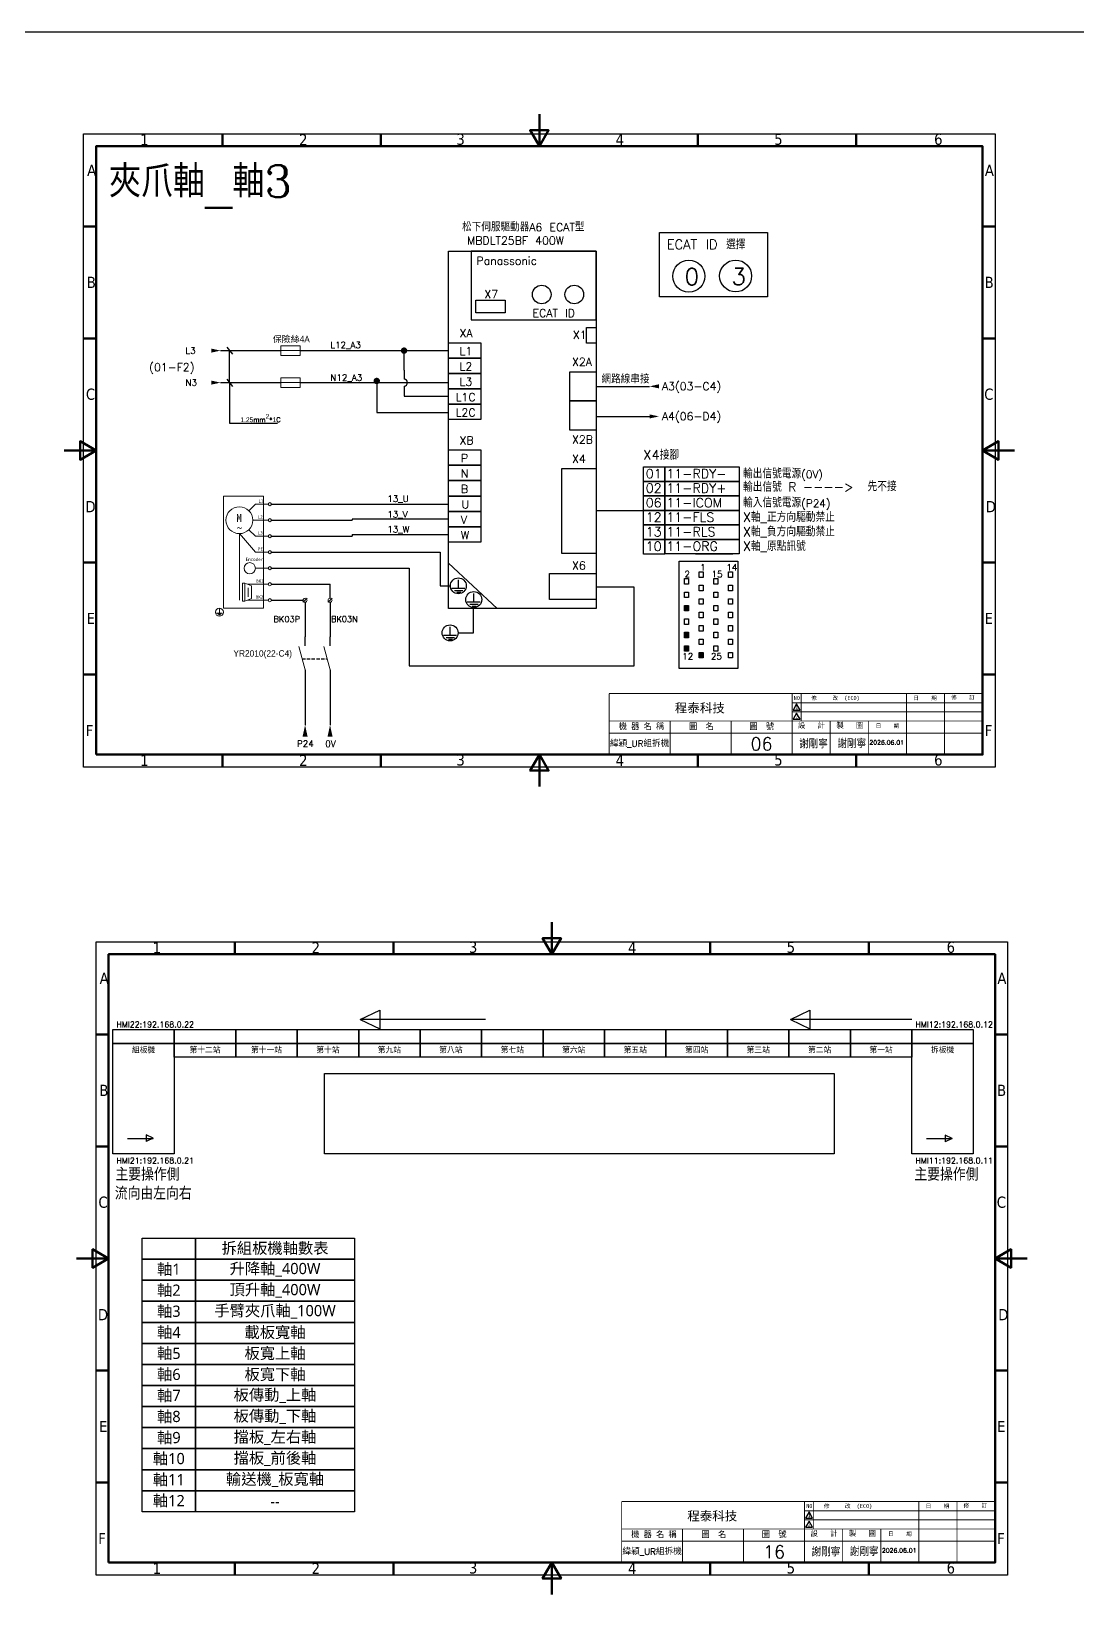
# Model space of a CAD drawing. Header units: millimetres. Extents: x -782 to 3702, y -797 to 1013.
# Drawn here: x 1731.6 to 2058.2, y 285.3 to 781.2 of the extents above; entities that cross this region are included whole.
import ezdxf
from ezdxf.enums import TextEntityAlignment as Align

# ---------------------------------------------------------------- set-up
doc = ezdxf.new("R2010")
doc.units = ezdxf.units.MM
for name, color, linetype in [('5', 7, 'Continuous'), ('MAIN', 7, 'Continuous'), ('TEXT', 7, 'Continuous')]:
    doc.layers.add(name, color=color, linetype=linetype)
doc.layers.add('圖框 (ISO)', color=7, linetype='Continuous', lineweight=70)
doc.styles.add('CHINESE', font='complex.shx', dxfattribs={"bigfont": 'chineset.shx'})
doc.styles.add('RUBONM', font='COMPLEX.shx', dxfattribs={"bigfont": 'chineset.shx'})
doc.styles.add('S', font='simplex.shx', dxfattribs={"bigfont": 'chineset.shx'})
doc.styles.get("Standard").update_dxf_attribs({"font": 'txt.shx', "height": 2, "bigfont": 'chineset.shx'})
doc.styles.add('STYLE1', font='', dxfattribs={"height": 30})
doc.styles.add('符號字型1.0', font='kaiu.ttf', dxfattribs={"height": 1})
doc.styles.add('符號字型2.5', font='kaiu.ttf', dxfattribs={"height": 2.5})
doc.styles.add('註記文字 (ISO)', font='tahoma.ttf')
doc.styles.get('STYLE1').set_extended_font_data('MingLiU')

# ---------------------------------------------------------------- blocks, each defined once
blk = doc.blocks.new('A$C0CEA0B25')
for p, q in [((6.1, 203.9), (290.9, 203.9)), ((6.1, 6.1), (6.1, 203.9)), ((290.9, 203.9), (290.9, 6.1)), ((290.9, 6.1), (6.1, 6.1))]:
    blk.add_line(p, q)
at = {"const_width": 0.286}
for points in [[(170.31, 29.05), (287, 29.05)], [(170.31, 29.05), (170.31, 10)], [(227.47, 29.05), (227.47, 10)], [(227.47, 26.19), (287, 26.19)], [(230.32, 29.05), (230.32, 20.48)], [(263.19, 29.05), (263.19, 10)], [(275.09, 29.05), (275.09, 10)], [(170.31, 20.48), (287, 20.48)], [(189.36, 20.48), (189.36, 10)], [(208.41, 20.48), (208.41, 10)], [(227.47, 23.34), (287, 23.34)], [(239.37, 20.48), (239.37, 10)], [(251.28, 20.48), (251.28, 10)], [(170.31, 16.67), (287, 16.67)], [(170.31, 10), (287, 10)]]:
    blk.add_lwpolyline(points, dxfattribs=at)
at = {"layer": '5'}
for points in [[(229.98, 23.91), (228.9, 25.79), (227.81, 23.91)], [(229.98, 21.05), (228.9, 22.93), (227.81, 21.05)]]:
    blk.add_lwpolyline(points, close=True, dxfattribs=at)
at = {"layer": '圖框 (ISO)'}
for p, q in [((49.5, 200), (49.5, 203.9)), ((99, 200), (99, 203.9)), ((198, 200), (198, 203.9)), ((247.5, 200), (247.5, 203.9)), ((10, 175), (6.1, 175)), ((287, 175), (290.9, 175)), ((10, 140), (6.1, 140)), ((287, 140), (290.9, 140)), ((10, 70), (6.1, 70)), ((287, 70), (290.9, 70)), ((10, 35), (6.1, 35)), ((287, 35), (290.9, 35)), ((49.5, 10), (49.5, 6.1)), ((49.5, 6.1), (49.5, 10)), ((99, 10), (99, 6.1)), ((198, 10), (198, 6.1)), ((247.5, 10), (247.5, 6.1))]:
    blk.add_line(p, q, dxfattribs=at)
at = {"layer": '圖框 (ISO)', "flags": 128}
for points in [[(148.5, 210), (148.5, 200), (145.61, 205), (151.39, 205), (148.5, 200)], [(10, 10), (10, 200), (287, 200), (287, 10), (10, 10)], [(0, 105), (10, 105), (5, 107.89), (5, 102.11), (10, 105)], [(297, 105), (287, 105), (292, 107.89), (292, 102.11), (287, 105)], [(148.5, 0), (148.5, 10), (145.61, 5), (151.39, 5), (148.5, 10)]]:
    blk.add_lwpolyline(points, dxfattribs=at)
at = {"layer": '5'}
for s, height, style, p in [('NO', 1.238, 'STYLE1', (227.98, 27.05)), ('1', 1.14, 'STYLE1', (228.5, 24.17)), ('修     改  (ECO)', 1.2383, 'STYLE1', (233.51, 27.05)), ('日    期', 1.238, 'STYLE1', (265.33, 27.05)), ('修    訂', 1.238, 'STYLE1', (277.17, 27.21)), ('2', 1.14, 'STYLE1', (228.5, 21.31)), ('設   計', 1.705, 'RUBONM', (229.32, 18.12)), ('製   圖', 1.705, 'RUBONM', (241.32, 18.12)), ('機 器 名 稱', 1.905, 'RUBONM', (173.3, 17.71)), ('圖  名', 1.905, 'RUBONM', (195.24, 17.71)), ('圖  號', 1.905, 'RUBONM', (214.09, 17.71)), ('日    期', 1.238, 'STYLE1', (253.59, 18.36))]:
    blk.add_text(s, height=height, dxfattribs=dict(at, style=style)).set_placement(p)
at = {"layer": 'TEXT', "style": 'STYLE1'}
blk.add_text('程泰科技', height=2.858, dxfattribs=at).set_placement((190.84, 23.14))
at = {"layer": '圖框 (ISO)', "char_height": 3.5, "attachment_point": 7, "style": '註記文字 (ISO)'}
for s, insert in [('1', (23.78, 200.33)), ('2', (73.44, 200.33)), ('3', (122.6, 200.4)), ('4', (172.33, 200.33)), ('5', (221.88, 200.4)), ('6', (271.85, 200.4)), ('A', (7.21, 190.75)), ('A', (287.71, 190.75)), ('B', (7.11, 155.75)), ('B', (287.62, 155.75)), ('C', (6.83, 120.75)), ('C', (287.5, 120.75)), ('D', (6.67, 85.69)), ('D', (287.97, 85.69)), ('E', (7.04, 50.75)), ('E', (287.62, 50.75)), ('F', (6.77, 15.75)), ('F', (287.64, 15.75)), ('1', (23.78, 6.43)), ('2', (73.44, 6.43)), ('3', (122.6, 6.5)), ('4', (172.33, 6.43)), ('5', (221.88, 6.5)), ('6', (271.85, 6.5))]:
    blk.add_mtext(s, dxfattribs=dict(at, insert=insert))
blk = doc.blocks.new('圖框1')
blk.add_blockref('A$C0CEA0B25', (0, 0))
at = {"color": 7, "ltscale": 2, "insert": (179.84, 13.33), "char_height": 2, "attachment_point": 5}
blk.add_mtext_dynamic_manual_height_columns('緯穎_UR組拆機', width=19.0512, gutter_width=10, heights=[0], dxfattribs=at)
at = {"ltscale": 2, "attachment_point": 1}
for s, insert, char_height in [('謝剛寧', (229.64, 14.49), 2.5), ('謝剛寧', (241.61, 14.58), 2.5), ('2026.06.01', (251.63, 14.49), 1.4)]:
    blk.add_mtext(s, dxfattribs=dict(at, insert=insert, char_height=char_height))
blk = doc.blocks.new('箭號')
at = {"layer": 'MAIN'}
blk.add_lwpolyline([(0, 0, 2, 0, 0), (0, -4.55, 0, 0, 0)], format="xyseb", dxfattribs=at)
blk = doc.blocks.new('松下-A6B')
for p, q in [((-920.47, 42823.3), (-905.32, 42809.07)), ((-917.45, 42818.03), (-917.45, 42815.43)), ((-919.51, 42815.43), (-915.38, 42815.43)), ((-918.66, 42814.75), (-916, 42814.75)), ((-917.92, 42814.16), (-916.68, 42814.16)), ((-912.64, 42813.73), (-912.64, 42811.14)), ((-914.71, 42811.14), (-910.57, 42811.14)), ((-913.85, 42810.46), (-911.19, 42810.46)), ((-913.11, 42809.87), (-911.87, 42809.87))]:
    blk.add_line(p, q)
for points in [[(-920.47, 42920.67), (-874.37, 42920.67), (-874.37, 42809.07), (-920.47, 42809.07)], [(-874.37, 42920.67), (-913.41, 42920.67), (-913.41, 42899.31), (-874.37, 42899.31)], [(-911.92, 42905.36), (-902.78, 42905.36), (-902.78, 42901.47), (-911.92, 42901.47)], [(-877.39, 42896.88), (-874.37, 42896.88), (-874.37, 42891.93), (-877.39, 42891.93)], [(-920.47, 42892.12), (-910.4, 42892.12), (-910.4, 42887.31), (-920.47, 42887.31)], [(-920.47, 42887.31), (-910.4, 42887.31), (-910.4, 42882.51), (-920.47, 42882.51)], [(-920.47, 42882.51), (-910.4, 42882.51), (-910.4, 42877.7), (-920.47, 42877.7)], [(-882.6, 42882.97), (-874.37, 42882.97), (-874.37, 42873.91), (-882.6, 42873.91)], [(-920.47, 42877.7), (-910.4, 42877.7), (-910.4, 42872.9), (-920.47, 42872.9)], [(-920.47, 42872.9), (-910.4, 42872.9), (-910.4, 42868.09), (-920.47, 42868.09)], [(-882.6, 42873.91), (-874.37, 42873.91), (-874.37, 42864.84), (-882.6, 42864.84)], [(-920.47, 42858.64), (-910.4, 42858.64), (-910.4, 42853.84), (-920.47, 42853.84)], [(-920.47, 42853.84), (-910.4, 42853.84), (-910.4, 42849.03), (-920.47, 42849.03)], [(-885.09, 42852.78), (-874.37, 42852.78), (-874.37, 42826.25), (-885.09, 42826.25)], [(-920.47, 42849.03), (-910.4, 42849.03), (-910.4, 42844.22), (-920.47, 42844.22)], [(-920.47, 42844.22), (-910.4, 42844.22), (-910.4, 42839.42), (-920.47, 42839.42)], [(-920.47, 42839.42), (-910.4, 42839.42), (-910.4, 42834.61), (-920.47, 42834.61)], [(-920.47, 42834.61), (-910.4, 42834.61), (-910.4, 42829.81), (-920.47, 42829.81)], [(-888.91, 42820.03), (-874.37, 42820.03), (-874.37, 42811.94), (-888.91, 42811.94)]]:
    blk.add_lwpolyline(points, close=True)
for centre, radius in [((-891.36, 42907.17), 2.91), ((-881.19, 42907.17), 2.91), ((-917.42, 42816.17), 2.49), ((-912.61, 42811.87), 2.49)]:
    blk.add_circle(centre, radius)
at = {"char_height": 2.5, "attachment_point": 1}
for s, width, insert in [('Panassonic', 20.3726, (-911.75, 42918.98)), ('X7', 2.4478, (-909.27, 42908.52)), ('ECAT ID', 17.9153, (-894.23, 42902.61)), ('XA', 2.4478, (-917.05, 42896.34)), ('X1', 2.4478, (-881.62, 42895.79)), ('L1', 2.4478, (-917.05, 42890.77)), ('X2A', 2.4478, (-881.9, 42887.36)), ('L2', 2.4478, (-917.05, 42885.96)), ('L3', 2.4478, (-917.05, 42881.16)), ('L1C', 2.4478, (-918.26, 42876.35)), ('L2C', 2.4478, (-918.26, 42871.55)), ('XB', 2.4478, (-917.05, 42862.86)), ('X2B', 2.4478, (-881.9, 42863.11)), ('P', 2.4478, (-916.63, 42857.29)), ('X4', 2.4478, (-881.9, 42857.1)), ('N', 2.4478, (-916.63, 42852.49)), ('B', 2.4478, (-916.63, 42847.68)), ('U', 2.4478, (-916.4, 42842.87)), ('V', 2.4478, (-916.62, 42838.07)), ('W', 2.4478, (-916.62, 42833.26)), ('X6', 2.4478, (-881.9, 42823.76))]:
    blk.add_mtext_dynamic_manual_height_columns(s, width=width, gutter_width=12.5, heights=[0], dxfattribs=dict(at, insert=insert))
blk = doc.blocks.new('連接點')
at = {"const_width": 1}
blk.add_lwpolyline([(0, 0.5, -1), (0, -0.5, -1)], format="xyb", close=True, dxfattribs=at)
blk = doc.blocks.new('12')
at = {"color": 0, "linetype": 'ByBlock', "lineweight": 13}
for p, q in [((2.96, 2.5), (15.46, 2.5)), ((2.96, -32.5), (2.96, 2.5)), ((12.96, 0), (10.93, -2.04)), ((15.46, 0), (12.96, 0)), ((15.46, 2.5), (15.46, -32.5)), ((16.96, 0), (15.63, 0)), ((12.96, -15), (7.96, -9.2)), ((7.96, -9.2), (7.96, -30)), ((12.96, -10), (10.94, -7.97)), ((15.46, -5), (12.16, -5)), ((16.96, -5), (15.63, -5)), ((15.46, -10), (12.96, -10)), ((16.96, -10), (15.63, -10)), ((15.46, -15), (12.96, -15)), ((12.96, -15), (12.96, -15)), ((16.96, -15), (15.63, -15)), ((8.97, -30.3), (8.97, -24.7)), ((8.97, -24.7), (9.67, -24.7)), ((9.67, -24.7), (11.73, -25.49)), ((9.67, -30.3), (9.67, -24.7)), ((15.46, -20), (12.96, -20)), ((16.96, -20), (15.63, -20)), ((11.73, -29.51), (9.67, -30.3)), ((15.46, -25), (10.46, -25)), ((10.72, -28.9), (10.72, -26.1)), ((11.73, -25.49), (11.73, -29.51)), ((16.96, -25), (15.63, -25)), ((2.59, -34), (0.84, -34)), ((2.3, -34.29), (1.13, -34.29)), ((2, -34.58), (1.42, -34.58)), ((1.71, -32.5), (1.71, -34)), ((15.46, -32.5), (2.96, -32.5)), ((9.67, -30.3), (8.97, -30.3)), ((15.46, -30), (10.46, -30)), ((16.96, -30), (15.63, -30))]:
    blk.add_line(p, q, dxfattribs=at)
for centre, radius in [((17.46, 0), 0.5), ((7.96, -5), 4.2), ((17.46, -5), 0.5), ((17.46, -10), 0.5), ((17.46, -15), 0.5), ((11.21, -20), 1.75), ((17.46, -20), 0.5), ((17.46, -25), 0.5), ((17.46, -30), 0.5), ((1.71, -33.75), 1.25)]:
    blk.add_circle(centre, radius, dxfattribs=at)
at = {"color": 0, "linetype": 'ByBlock', "lineweight": 13, "style": '符號字型1.0'}
for s, p in [('L1', (13.89, 0.52)), ('L2', (13.69, -4.48)), ('L3', (13.69, -9.48)), ('PE', (13.74, -14.48)), ('Encoder', (9.9, -17.75)), ('BK1', (13.19, -24.49)), ('BK2', (13.08, -29.49))]:
    blk.add_text(s, height=1, dxfattribs=at).set_placement(p)
at = {"color": 0, "linetype": 'ByBlock', "lineweight": 13, "style": '符號字型2.5'}
for s, p in [('M', (7.88, -4.33)), ('~', (8, -7.44))]:
    blk.add_text(s, height=2.5, dxfattribs=at).set_placement(p, align=Align.MIDDLE)
blk = doc.blocks.new('A$C2EAA752C')
at = {"color": 0, "linetype": 'ByBlock'}
for p, q in [((2.81, 0), (0, 0)), ((10.31, 0), (12.5, 0))]:
    blk.add_line(p, q, dxfattribs=at)
at = {"color": 0, "linetype": 'ByBlock', "lineweight": 13}
blk.add_line((10.31, 0), (2.97, -1.98), dxfattribs=at)
blk = doc.blocks.new('A$C740F5293')
at = {"color": 0, "linetype": 'ByBlock', "lineweight": 13}
for q in [(-0.66, -0.66), (0.66, 0.66)]:
    blk.add_line((0, 0), q, dxfattribs=at)
blk.add_circle((0, 0), 0.625, dxfattribs=at)
blk = doc.blocks.new('A$C52DF4044')
at = {"color": 0, "linetype": 'ByBlock'}
for p, q in [((0, 0), (3.25, 0)), ((9.25, 0), (12.5, 0))]:
    blk.add_line(p, q, dxfattribs=at)
at = {"color": 0, "linetype": 'ByBlock', "lineweight": 13}
for p, q in [((3.25, 1.5), (3.25, -1.5)), ((9.25, 1.5), (3.25, 1.5)), ((9.25, 0), (3.25, 0)), ((9.25, -1.5), (9.25, 1.5)), ((3.25, -1.5), (9.25, -1.5))]:
    blk.add_line(p, q, dxfattribs=at)

msp = doc.modelspace()

# ---------------------------------------------------------------- hatches: boundary and pattern name
for points in [[(1935.49, 602.01), (1936.72, 602.01), (1936.72, 600.28), (1935.49, 600.28)], [(1936.72, 593.63), (1935.49, 593.63), (1935.49, 591.89), (1936.72, 591.89)]]:
    msp.add_hatch(color=256).paths.add_polyline_path(points)
h = msp.add_hatch(color=256)
h.paths.add_polyline_path([(1935.49, 589.44), (1936.72, 589.44), (1936.72, 587.7), (1935.49, 587.7)])
h.paths.add_polyline_path([(1940.07, 587.34), (1941.3, 587.34), (1941.3, 585.6), (1940.07, 585.6)])

# ---------------------------------------------------------------- linework, layer by layer
for p, q in [((1790.53, 681.62), (1806.13, 681.62)), ((1792.46, 682.72), (1794.24, 680.46)), ((1793.33, 671.62), (1793.33, 681.62)), ((1818.63, 681.62), (1861.79, 681.62)), ((1847.89, 675.54), (1847.89, 681.62)), ((1847.89, 675.54), (1847.89, 672.69)), ((1790.53, 671.62), (1806.13, 671.62)), ((1792.46, 672.72), (1794.24, 670.46)), ((1793.35, 671.59), (1793.35, 658.98)), ((1818.63, 671.62), (1861.79, 671.62)), ((1839.35, 672.14), (1839.35, 662.28)), ((1847.89, 670.54), (1847.89, 667.42)), ((1907.89, 670.46), (1924.59, 670.46)), ((1847.89, 667.42), (1861.79, 667.42)), ((1839.35, 662.26), (1861.79, 662.26)), ((1907.89, 661.06), (1924.59, 661.06)), ((1793.35, 658.98), (1808.29, 658.98)), ((1806.44, 633.65), (1861.79, 633.65)), ((1907.89, 631.69), (1922.7, 631.69)), ((1938.94, 631.69), (1950.58, 631.69)), ((1831.72, 624.13), (1861.79, 624.13)), ((1859.19, 618.65), (1859.19, 608.14)), ((1938.94, 618.09), (1950.58, 618.09)), ((1849.47, 613.65), (1849.47, 583.11)), ((1859.19, 608.14), (1862.35, 608.14)), ((1919.83, 607.69), (1907.89, 607.69)), ((1919.83, 583.11), (1919.83, 607.69)), ((1816.96, 603.02), (1816.96, 592.21)), ((1824.76, 603.02), (1824.76, 592.21)), ((1869.62, 593.45), (1869.62, 601.35)), ((1862.23, 595.31), (1862.23, 592.72)), ((1860.16, 592.72), (1864.3, 592.72)), ((1861.02, 592.04), (1863.68, 592.04)), ((1861.76, 591.45), (1863, 591.45)), ((1864.74, 593.45), (1869.62, 593.45)), ((1849.47, 583.11), (1919.83, 583.11))]:
    msp.add_line(p, q)
at = {"color": 7, "ltscale": 2}
for p, q in [((1806.44, 628.65), (1831.72, 628.65)), ((1861.79, 628.99), (1831.72, 628.99)), ((1831.72, 628.99), (1831.72, 628.65)), ((1806.44, 623.65), (1831.72, 623.65)), ((1831.72, 624.13), (1831.72, 623.65)), ((1806.44, 618.65), (1859.19, 618.65)), ((1806.44, 613.65), (1849.47, 613.65)), ((1806.44, 608.65), (1824.76, 608.65)), ((1824.76, 604.27), (1824.76, 608.65)), ((1806.44, 603.65), (1816.34, 603.65)), ((1816.96, 579.71), (1816.96, 564.63)), ((1824.76, 579.71), (1824.76, 564.63)), ((1834.21, 472.65), (1840.3, 475.54)), ((1873.32, 472.65), (1834.21, 472.65)), ((1834.21, 472.65), (1840.3, 469.76)), ((1840.3, 475.54), (1840.3, 472.65)), ((1840.3, 472.65), (1840.3, 469.76)), ((1968.63, 472.65), (1974.71, 475.54)), ((2006.52, 472.65), (1968.63, 472.65)), ((1968.63, 472.65), (1974.71, 469.76)), ((1974.71, 475.54), (1974.71, 472.65)), ((1974.71, 472.65), (1974.71, 469.76)), ((1769.47, 435.62), (1767.31, 436.65)), ((1767.31, 436.65), (1767.31, 435.62)), ((2019.14, 435.47), (2016.99, 436.51)), ((2016.99, 436.51), (2016.99, 435.47)), ((1761.49, 435.47), (1769.51, 435.47)), ((1767.31, 435.62), (1767.31, 434.59)), ((1769.47, 435.62), (1767.31, 434.59)), ((2011.12, 435.47), (2019.14, 435.47)), ((2016.99, 435.47), (2016.99, 434.44)), ((2019.14, 435.47), (2016.99, 434.44))]:
    msp.add_line(p, q, dxfattribs=at)
at = {"ltscale": 2}
for p, q in [((1816.02, 585.38), (1817.06, 585.38)), ((1817.52, 585.38), (1818.56, 585.38)), ((1819.01, 585.38), (1820.05, 585.38)), ((1820.5, 585.38), (1821.54, 585.38)), ((1821.99, 585.38), (1823.03, 585.38)), ((1823.49, 585.38), (1823.82, 585.38))]:
    msp.add_line(p, q, dxfattribs=at)
msp.add_lwpolyline([(32.39, 781.23), (3435.22, 781.23), (3435.22, 9.94), (32.39, 9.94)], close=True, dxfattribs=at)
for points in [[(1927.72, 718.5), (1961.47, 718.5), (1961.47, 698.38), (1927.72, 698.38)], [(1922.7, 645.29), (1929.37, 645.29), (1929.37, 640.76), (1922.7, 640.76)], [(1929.37, 645.29), (1952.59, 645.29), (1952.59, 640.76), (1929.37, 640.76)], [(1922.7, 640.76), (1929.37, 640.76), (1929.37, 636.22), (1922.7, 636.22)], [(1929.37, 640.76), (1952.59, 640.76), (1952.59, 636.22), (1929.37, 636.22)], [(1922.7, 636.22), (1929.37, 636.22), (1929.37, 631.69), (1922.7, 631.69)], [(1929.37, 636.22), (1952.59, 636.22), (1952.59, 631.69), (1929.37, 631.69)], [(1922.7, 631.69), (1929.37, 631.69), (1929.37, 627.15), (1922.7, 627.15)], [(1929.37, 631.69), (1952.59, 631.69), (1952.59, 627.16), (1929.37, 627.16)], [(1922.7, 627.15), (1929.37, 627.15), (1929.37, 622.62), (1922.7, 622.62)], [(1929.37, 627.16), (1952.59, 627.16), (1952.59, 622.62), (1929.37, 622.62)], [(1922.7, 622.62), (1929.37, 622.62), (1929.37, 618.08), (1922.7, 618.08)], [(1929.37, 622.62), (1952.59, 622.62), (1952.59, 618.09), (1929.37, 618.09)], [(1933.81, 615.82), (1952.14, 615.82), (1952.14, 582.28), (1933.81, 582.28)], [(1935.49, 610.4), (1936.72, 610.4), (1936.72, 608.66), (1935.49, 608.66)], [(1940.07, 612.49), (1941.3, 612.49), (1941.3, 610.76), (1940.07, 610.76)], [(1944.65, 610.4), (1945.89, 610.4), (1945.89, 608.66), (1944.65, 608.66)], [(1949.23, 612.49), (1950.47, 612.49), (1950.47, 610.76), (1949.23, 610.76)], [(1935.49, 606.21), (1936.72, 606.21), (1936.72, 604.47), (1935.49, 604.47)], [(1940.07, 608.3), (1941.3, 608.3), (1941.3, 606.56), (1940.07, 606.56)], [(1944.65, 606.21), (1945.89, 606.21), (1945.89, 604.47), (1944.65, 604.47)], [(1949.23, 608.3), (1950.47, 608.3), (1950.47, 606.56), (1949.23, 606.56)], [(1935.49, 602.01), (1936.72, 602.01), (1936.72, 600.28), (1935.49, 600.28)], [(1940.07, 604.11), (1941.3, 604.11), (1941.3, 602.37), (1940.07, 602.37)], [(1944.65, 602.01), (1945.89, 602.01), (1945.89, 600.28), (1944.65, 600.28)], [(1949.23, 604.11), (1950.47, 604.11), (1950.47, 602.37), (1949.23, 602.37)], [(1935.49, 597.82), (1936.72, 597.82), (1936.72, 596.08), (1935.49, 596.08)], [(1940.07, 599.92), (1941.3, 599.92), (1941.3, 598.18), (1940.07, 598.18)], [(1940.07, 595.73), (1941.3, 595.73), (1941.3, 593.99), (1940.07, 593.99)], [(1944.65, 597.82), (1945.89, 597.82), (1945.89, 596.08), (1944.65, 596.08)], [(1949.23, 599.92), (1950.47, 599.92), (1950.47, 598.18), (1949.23, 598.18)], [(1949.23, 595.73), (1950.47, 595.73), (1950.47, 593.99), (1949.23, 593.99)], [(1935.49, 593.63), (1936.72, 593.63), (1936.72, 591.89), (1935.49, 591.89)], [(1940.07, 591.53), (1941.3, 591.53), (1941.3, 589.8), (1940.07, 589.8)], [(1944.65, 593.63), (1945.89, 593.63), (1945.89, 591.89), (1944.65, 591.89)], [(1949.23, 591.53), (1950.47, 591.53), (1950.47, 589.8), (1949.23, 589.8)], [(1935.49, 589.44), (1936.72, 589.44), (1936.72, 587.7), (1935.49, 587.7)], [(1940.07, 587.34), (1941.3, 587.34), (1941.3, 585.6), (1940.07, 585.6)], [(1944.65, 589.44), (1945.89, 589.44), (1945.89, 587.7), (1944.65, 587.7)], [(1949.23, 587.34), (1950.47, 587.34), (1950.47, 585.6), (1949.23, 585.6)]]:
    msp.add_lwpolyline(points, close=True)
at = {"color": 7, "ltscale": 2}
for points in [[(1756.89, 469.52), (1776.1, 469.52), (1776.1, 465.21), (1756.89, 465.21)], [(1776.1, 469.52), (1795.3, 469.52), (1795.3, 465.21), (1776.1, 465.21)], [(1795.3, 469.52), (1814.5, 469.52), (1814.5, 465.21), (1795.3, 465.21)], [(1814.5, 469.52), (1833.7, 469.52), (1833.7, 465.21), (1814.5, 465.21)], [(1833.7, 469.52), (1852.91, 469.52), (1852.91, 465.21), (1833.7, 465.21)], [(1852.91, 469.52), (1872.11, 469.52), (1872.11, 465.21), (1852.91, 465.21)], [(1872.11, 469.52), (1891.31, 469.52), (1891.31, 465.21), (1872.11, 465.21)], [(1891.31, 469.52), (1910.51, 469.52), (1910.51, 465.21), (1891.31, 465.21)], [(1910.51, 469.52), (1929.71, 469.52), (1929.71, 465.21), (1910.51, 465.21)], [(1929.71, 469.52), (1948.92, 469.52), (1948.92, 465.21), (1929.71, 465.21)], [(1948.92, 469.52), (1968.12, 469.52), (1968.12, 465.21), (1948.92, 465.21)], [(1968.12, 469.52), (1987.32, 469.52), (1987.32, 465.21), (1968.12, 465.21)], [(1987.32, 469.52), (2006.52, 469.52), (2006.52, 465.21), (1987.32, 465.21)], [(2006.52, 469.52), (2025.73, 469.52), (2025.73, 465.21), (2006.52, 465.21)], [(1756.89, 465.21), (1776.1, 465.21), (1776.1, 430.72), (1756.89, 430.72)], [(1776.1, 465.21), (1795.3, 465.21), (1795.3, 460.9), (1776.1, 460.9)], [(1795.3, 465.21), (1814.5, 465.21), (1814.5, 460.9), (1795.3, 460.9)], [(1814.5, 465.21), (1833.7, 465.21), (1833.7, 460.9), (1814.5, 460.9)], [(1833.7, 465.21), (1852.91, 465.21), (1852.91, 460.9), (1833.7, 460.9)], [(1852.91, 465.21), (1872.11, 465.21), (1872.11, 460.9), (1852.91, 460.9)], [(1872.11, 465.21), (1891.31, 465.21), (1891.31, 460.9), (1872.11, 460.9)], [(1891.31, 465.21), (1910.51, 465.21), (1910.51, 460.9), (1891.31, 460.9)], [(1910.51, 465.21), (1929.71, 465.21), (1929.71, 460.9), (1910.51, 460.9)], [(1929.71, 465.21), (1948.92, 465.21), (1948.92, 460.9), (1929.71, 460.9)], [(1948.92, 465.21), (1968.12, 465.21), (1968.12, 460.9), (1948.92, 460.9)], [(1968.12, 465.21), (1987.32, 465.21), (1987.32, 460.9), (1968.12, 460.9)], [(1987.32, 465.21), (2006.52, 465.21), (2006.52, 460.9), (1987.32, 460.9)], [(2006.52, 465.21), (2025.73, 465.21), (2025.73, 430.72), (2006.52, 430.72)], [(1823, 455.76), (1982.3, 455.76), (1982.3, 430.72), (1823, 430.72)], [(1782.76, 397.79), (1766.03, 397.79), (1766.03, 404.36), (1782.76, 404.36)], [(1782.76, 404.36), (1832.39, 404.36), (1832.39, 397.79), (1782.76, 397.79)], [(1782.76, 391.21), (1766.03, 391.21), (1766.03, 397.79), (1782.76, 397.79)], [(1782.76, 397.79), (1832.39, 397.79), (1832.39, 391.21), (1782.76, 391.21)], [(1782.76, 384.63), (1766.03, 384.63), (1766.03, 391.21), (1782.76, 391.21)], [(1782.76, 391.21), (1832.39, 391.21), (1832.39, 384.63), (1782.76, 384.63)], [(1782.76, 378.06), (1766.03, 378.06), (1766.03, 384.63), (1782.76, 384.63)], [(1782.76, 384.63), (1832.39, 384.63), (1832.39, 378.06), (1782.76, 378.06)], [(1782.76, 371.48), (1766.03, 371.48), (1766.03, 378.06), (1782.76, 378.06)], [(1782.76, 378.06), (1832.39, 378.06), (1832.39, 371.48), (1782.76, 371.48)], [(1782.76, 364.91), (1766.03, 364.91), (1766.03, 371.48), (1782.76, 371.48)], [(1782.76, 371.48), (1832.39, 371.48), (1832.39, 364.91), (1782.76, 364.91)], [(1782.76, 358.33), (1766.03, 358.33), (1766.03, 364.91), (1782.76, 364.91)], [(1782.76, 364.91), (1832.39, 364.91), (1832.39, 358.33), (1782.76, 358.33)], [(1782.76, 351.76), (1766.03, 351.76), (1766.03, 358.33), (1782.76, 358.33)], [(1782.76, 358.33), (1832.39, 358.33), (1832.39, 351.76), (1782.76, 351.76)], [(1782.76, 345.18), (1766.03, 345.18), (1766.03, 351.76), (1782.76, 351.76)], [(1782.76, 351.76), (1832.39, 351.76), (1832.39, 345.18), (1782.76, 345.18)], [(1782.76, 338.61), (1766.03, 338.61), (1766.03, 345.18), (1782.76, 345.18)], [(1782.76, 345.18), (1832.39, 345.18), (1832.39, 338.61), (1782.76, 338.61)], [(1782.76, 332.03), (1766.03, 332.03), (1766.03, 338.61), (1782.76, 338.61)], [(1782.76, 338.61), (1832.39, 338.61), (1832.39, 332.03), (1782.76, 332.03)], [(1782.76, 325.45), (1766.03, 325.45), (1766.03, 332.03), (1782.76, 332.03)], [(1782.76, 332.03), (1832.39, 332.03), (1832.39, 325.45), (1782.76, 325.45)], [(1782.76, 318.88), (1766.03, 318.88), (1766.03, 325.45), (1782.76, 325.45)], [(1782.76, 325.45), (1832.39, 325.45), (1832.39, 318.88), (1782.76, 318.88)]]:
    msp.add_lwpolyline(points, close=True, dxfattribs=at)
for centre, radius in [((1936.86, 704.88), 4.99), ((1951.48, 704.93), 4.99), ((1862.26, 593.45), 2.49)]:
    msp.add_circle(centre, radius)
msp.add_arc((1847.85, 671.62), 1.08, 272.07, 87.93)

# ---------------------------------------------------------------- block references
for name, p in [('圖框1', (1741.65, 545.44)), ('12', (1788.48, 633.65)), ('圖框1', (1745.55, 293.03))]:
    msp.add_blockref(name, p, dxfattribs=at)
for name, p in [('松下-A6B', (2782.26, -42208.03)), ('A$C52DF4044', (1806.13, 681.62)), ('連接點', (1847.89, 681.62)), ('A$C52DF4044', (1806.13, 671.62)), ('連接點', (1839.35, 672.14)), ('A$C740F5293', (1816.96, 603.65)), ('A$C740F5293', (1824.76, 603.65))]:
    msp.add_blockref(name, p)
at = {"rotation": 270}
for p in [(1816.96, 592.21), (1824.76, 592.21)]:
    msp.add_blockref('A$C2EAA752C', p, dxfattribs=at)
at = {"layer": 'MAIN'}
for p, xscale, yscale, zscale, rotation in [((1787.62, 681.62), 0.6399999999994179, 0.6399999999994179, 0.6399999999994179, 90), ((1787.62, 671.62), 0.6399999999994179, 0.6399999999994179, 0.6399999999994179, 90), ((1927.5, 670.46), 0.6399999999994179, 0.6399999999994179, 0.6399999999994179, 270), ((1924.59, 661.06), 0.6399999999994179, 0.6399999999994179, 0.6399999999994179, 90), ((1816.96, 560.99), -0.7999999999997272, 0.7999999999999545, 0.8, 180), ((1824.76, 560.99), -0.7999999999997272, 0.7999999999999545, 0.8, 180)]:
    msp.add_blockref('箭號', p, dxfattribs=dict(at, xscale=xscale, yscale=yscale, zscale=zscale, rotation=rotation))

# ---------------------------------------------------------------- texts
at = {"style": 'CHINESE'}
for s, p in [('BK03P', (1807.11, 596.8)), ('BK03N', (1825.06, 596.83))]:
    msp.add_text(s, height=1.875, dxfattribs=at).set_placement(p)
at = {"attachment_point": 1}
for s, insert, char_height, width, style in [('夾爪軸_軸3', (1755.68, 739.51), 10, 76.5668, 'CHINESE'), ('輸出信號電源{\\H0.83136x;(0V)}', (1953.79, 644.63), 2.8868, 29.7084, 'S'), ('01', (1923.4, 644.63), 2.887, 4.4059, 'CHINESE'), ('02', (1923.4, 640.1), 2.887, 4.4059, 'CHINESE'), ('11-RDY-', (1929.84, 644.62), 2.887, 4.4059, 'CHINESE'), ('11-RDY+', (1929.84, 640.09), 2.887, 4.4059, 'CHINESE'), ('輸出信號 R ---->', (1953.79, 640.46), 2.8868, 48.4701, 'S'), ('先不接', (1992.68, 640.61), 2.887, 48.4701, 'S'), ('06', (1923.4, 635.56), 2.887, 4.4059, 'CHINESE'), ('11-ICOM', (1929.84, 635.55), 2.887, 4.4059, 'CHINESE'), ('輸入信號電源{\\H0.83136x;(P24)}', (1953.79, 635.56), 2.8868, 29.7084, 'S'), ('12', (1923.4, 631.03), 2.887, 4.4059, 'CHINESE'), ('11-FLS', (1929.84, 631.03), 2.887, 4.4059, 'CHINESE'), ('X軸_正方向驅動禁止', (1953.79, 631.03), 2.887, 31.669, 'CHINESE'), ('13', (1923.4, 626.49), 2.887, 4.4059, 'CHINESE'), ('11-RLS', (1929.84, 626.49), 2.887, 4.4059, 'CHINESE'), ('X軸_負方向驅動禁止', (1953.79, 626.49), 2.887, 31.669, 'CHINESE'), ('10', (1923.4, 621.96), 2.887, 4.4059, 'CHINESE'), ('11-ORG', (1929.84, 621.96), 2.887, 4.4059, 'CHINESE'), ('X軸_原點訊號', (1953.79, 621.96), 2.887, 28.5691, 'CHINESE')]:
    msp.add_mtext(s, dxfattribs=dict(at, insert=insert, char_height=char_height, width=width, style=style))
for s, width, insert, char_height in [('\\pi0.85638;松下伺服驅動器A6 ECAT型\\P\\pi2.3928;MBDLT25BF 400W', 38.9523, (1865.16, 721.42), 2.5), ('ECAT ID 選擇', 33.1202, (1929.94, 716.28), 3), ('0', 5.265, (1935.56, 707.36), 5.26), ('3', 5.265, (1950.18, 707.42), 5.26), ('網路線串接', 17.6531, (1909.57, 673.9), 2.5), ('A3(03-C4)', 19.7295, (1928.45, 671.75), 2.5), ('A4(06-D4)', 22.9499, (1928.45, 662.35), 2.5), ('X4接腳', 18.0291, (1922.64, 650.57), 3), ('2', 1.164, (1935.51, 612.8), 2), ('1', 1.164, (1940.37, 614.9), 2), ('15', 1.164, (1943.95, 612.8), 2), ('14', 1.164, (1948.58, 614.9), 2), ('12', 1.164, (1934.81, 587.13), 2), ('25', 1.164, (1943.76, 587.13), 2)]:
    msp.add_mtext_dynamic_manual_height_columns(s, width=width, gutter_width=12.5, heights=[0], dxfattribs=dict(at, insert=insert, char_height=char_height))
at = {"color": 7, "ltscale": 2}
for s, insert, char_height, width, attachment_point in [('{\\fMicrosoft JhengHei|b0|i0|c136|p34;保險絲4A}', (1806.86, 686.23), 2, 11.5142, 1), ('06', (1959.59, 558.77), 4, 19.0512, 5), ('HMI22:192.168.0.22', (1758.02, 472.02), 1.8, 5.812, 1), ('HMI12:192.168.0.12', (2007.65, 472.02), 1.8, 5.812, 1), ('組板機', (1766.5, 463.05), 1.8, 19.2023, 5), ('第十二站', (1785.7, 463.05), 1.8, 19.2023, 5), ('第十一站', (1804.9, 463.05), 1.8, 19.2023, 5), ('第十站', (1824.1, 463.05), 1.8, 19.2023, 5), ('第九站', (1843.3, 463.05), 1.8, 19.2023, 5), ('第八站', (1862.51, 463.05), 1.8, 19.2023, 5), ('第七站', (1881.71, 463.05), 1.8, 19.2023, 5), ('第六站', (1900.91, 463.05), 1.8, 19.2023, 5), ('第五站', (1920.11, 463.05), 1.8, 19.2023, 5), ('第四站', (1939.32, 463.05), 1.8, 19.2023, 5), ('第三站', (1958.52, 463.05), 1.8, 19.2023, 5), ('第二站', (1977.72, 463.05), 1.8, 19.2023, 5), ('第一站', (1996.92, 463.05), 1.8, 19.2023, 5), ('拆板機', (2016.13, 463.05), 1.8, 19.2023, 5), ('主要操作側', (1757.71, 426.29), 4, 27.6545, 1), ('HMI21:192.168.0.21', (1758.02, 429.5), 1.8, 5.812, 1), ('主要操作側', (2007.34, 426.29), 4, 27.6545, 1), ('HMI11:192.168.0.11', (2007.65, 429.5), 1.8, 5.812, 1), ('流向由左向右', (1757.51, 420.38), 4, 25.9766, 1), ('{\\fMicrosoft JhengHei|b0|i0|c136|p34;軸1}', (1774.39, 394.5), 3.5, 16.7313, 5), ('{\\fMicrosoft JhengHei|b0|i0|c136|p34;軸2}', (1774.39, 387.92), 3.5, 16.7313, 5), ('{\\fMicrosoft JhengHei|b0|i0|c136|p34;軸3}', (1774.39, 381.35), 3.5, 16.7313, 5), ('{\\fMicrosoft JhengHei|b0|i0|c136|p34;軸4}', (1774.39, 374.77), 3.5, 16.7313, 5), ('{\\fMicrosoft JhengHei|b0|i0|c136|p34;軸5}', (1774.39, 368.2), 3.5, 16.7313, 5), ('{\\fMicrosoft JhengHei|b0|i0|c136|p34;軸6}', (1774.39, 361.62), 3.5, 16.7313, 5), ('{\\fMicrosoft JhengHei|b0|i0|c136|p34;軸7}', (1774.39, 355.04), 3.5, 16.7313, 5), ('{\\fMicrosoft JhengHei|b0|i0|c136|p34;軸8}', (1774.39, 348.47), 3.5, 16.7313, 5), ('{\\fMicrosoft JhengHei|b0|i0|c136|p34;軸9}', (1774.39, 341.89), 3.5, 16.7313, 5), ('{\\fMicrosoft JhengHei|b0|i0|c136|p34;軸10}', (1774.39, 335.32), 3.5, 16.7313, 5), ('{\\fMicrosoft JhengHei|b0|i0|c136|p34;軸11}', (1774.39, 328.74), 3.5, 16.7313, 5), ('{\\fMicrosoft JhengHei|b0|i0|c136|p34;軸12}', (1774.39, 322.17), 3.5, 16.7313, 5), ('16', (1963.49, 306.36), 4, 19.0512, 5)]:
    msp.add_mtext(s, dxfattribs=dict(at, insert=insert, char_height=char_height, width=width, attachment_point=attachment_point))
at = {"ltscale": 2, "attachment_point": 1}
for s, insert, char_height, width in [('L12_A3', (1824.86, 684.38), 2, 5.6044), ('L3', (1779.61, 682.62), 2, 5.6044), ('(01-F2)', (1768.26, 677.68), 2.5, 22.5857), ('N3', (1779.61, 672.62), 2, 5.6044), ('N12_A3', (1824.86, 674.19), 2, 5.6044), ('13_U', (1842.66, 636.35), 2, 5.706), ('13_V', (1842.66, 631.49), 2, 5.706), ('13_W', (1842.66, 626.83), 2, 5.706), ('{\\fPMingLiU|b0|i0|c136|p18;YR2010(22-C4)}', (1794.55, 588.04), 2, 9.2873), ('P24', (1814.42, 559.85), 2, 3.388), ('0V', (1823.26, 559.79), 2, 3.388)]:
    msp.add_mtext(s, dxfattribs=dict(at, insert=insert, char_height=char_height, width=width))
at = {"color": 7, "lineweight": 0, "insert": (1803.03, 660.54), "char_height": 1.5, "width": 15.9821, "attachment_point": 5}
msp.add_mtext('\\A1;{\\f????|b0|i0|c136|p54;1.25}mm{\\f????|b0|i0|c0|p54;\\S2^ ;}*{\\f????|b0|i0|c0|p54;1}C', dxfattribs=at)
at = {"color": 7, "char_height": 3.5, "width": 49.628, "attachment_point": 5}
for s, insert in [('{\\fMicrosoft JhengHei|b0|i0|c136|p34;拆組板機軸數表}', (1807.57, 401.07)), ('{\\fMicrosoft JhengHei|b0|i0|c136|p34;\\C256;升降軸_400W}', (1807.57, 394.5)), ('{\\fMicrosoft JhengHei|b0|i0|c136|p34;\\C256;頂升軸_400W}', (1807.57, 387.92)), ('{\\fMicrosoft JhengHei|b0|i0|c136|p34;\\C256;手臂夾爪軸_100W}', (1807.57, 381.35)), ('{\\fMicrosoft JhengHei|b0|i0|c136|p34;\\C256;載板寬軸}', (1807.57, 374.77)), ('{\\fMicrosoft JhengHei|b0|i0|c136|p34;\\C256;板寬上軸}', (1807.57, 368.2)), ('{\\fMicrosoft JhengHei|b0|i0|c136|p34;\\C256;板寬下軸}', (1807.57, 361.62)), ('{\\fMicrosoft JhengHei|b0|i0|c136|p34;\\C256;板傳動_上軸}', (1807.57, 355.04)), ('{\\fMicrosoft JhengHei|b0|i0|c136|p34;\\C256;板傳動_下軸}', (1807.57, 348.47)), ('{\\fMicrosoft JhengHei|b0|i0|c136|p34;\\C256;擋板_左右軸}', (1807.57, 341.89)), ('{\\fMicrosoft JhengHei|b0|i0|c136|p34;\\C256;擋板_前後軸}', (1807.57, 335.32)), ('{\\fMicrosoft JhengHei|b0|i0|c136|p34;\\C256;輸送機_板寬軸}', (1807.57, 328.74)), ('{\\fMicrosoft JhengHei|b0|i0|c136|p34;\\C256;--}', (1807.57, 322.17))]:
    msp.add_mtext(s, dxfattribs=dict(at, insert=insert))

doc.saveas('drawing.dxf')
